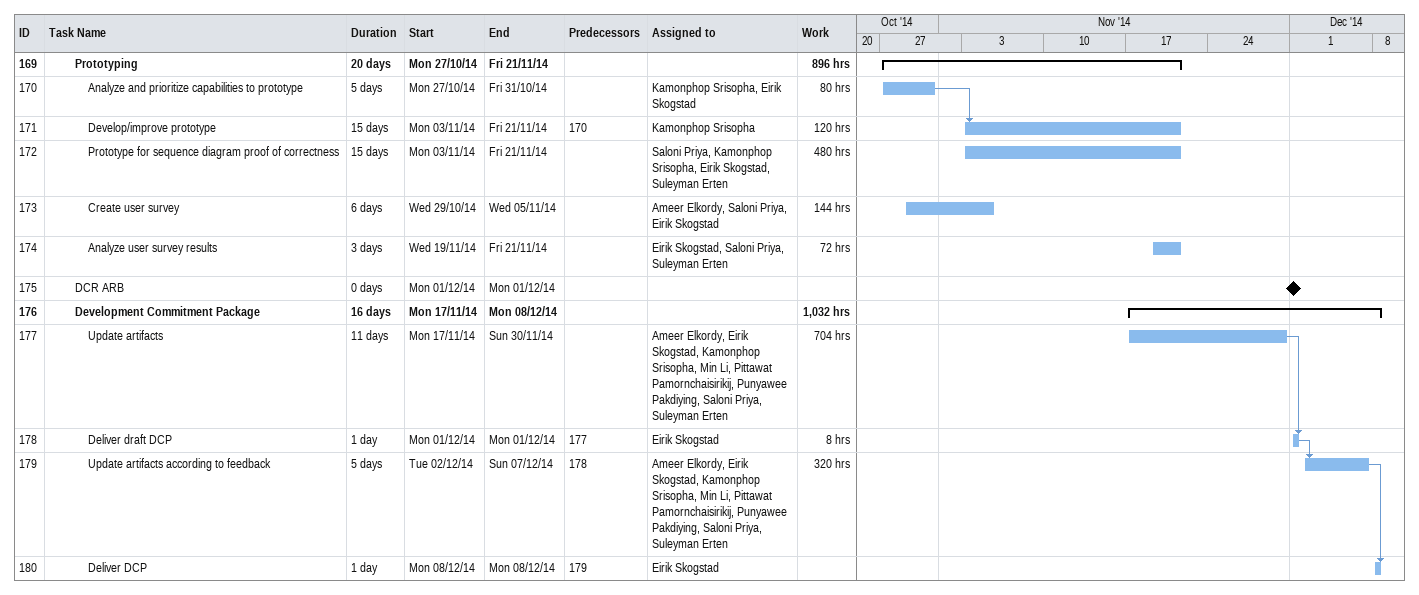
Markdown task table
| ID | Level | Task | Duration | Start | Finish | Predecessors | Resources | Work (h) |
|---|---|---|---|---|---|---|---|---|
| 169 | 3 | **Prototyping** | 20d | 2014-10-27 | 2014-11-21 |  |  | 896 |
| 170 | 4 | Analyze and prioritize capabilities to prototype | 5d | 2014-10-27 | 2014-10-31 |  | Kamonphop Srisopha, Eirik Skogstad | 80 |
| 171 | 4 | Develop/improve prototype | 15d | 2014-11-03 | 2014-11-21 | 170 | Kamonphop Srisopha | 120 |
| 172 | 4 | Prototype for sequence diagram proof of correctness | 15d | 2014-11-03 | 2014-11-21 |  | Saloni Priya, Kamonphop Srisopha, Eirik Skogstad, Suleyman Erten | 480 |
| 173 | 4 | Create user survey | 6d | 2014-10-29 | 2014-11-05 |  | Ameer Elkordy, Saloni Priya, Eirik Skogstad | 144 |
| 174 | 4 | Analyze user survey results | 3d | 2014-11-19 | 2014-11-21 |  | Eirik Skogstad, Saloni Priya, Suleyman Erten | 72 |
| 175 | 3 | DCR ARB | 0d | 2014-12-01 | 2014-12-01 |  |  |  |
| 176 | 3 | **Development Commitment Package** | 16d | 2014-11-17 | 2014-12-08 |  |  | 1032 |
| 177 | 4 | Update artifacts | 11d | 2014-11-17 | 2014-11-30 |  | Ameer Elkordy, Eirik Skogstad, Kamonphop Srisopha, Min Li, Pittawat Pamornchaisirikij, Punyawee Pakdiying, Saloni Priya, Suleyman Erten | 704 |
| 178 | 4 | Deliver draft DCP | 1d | 2014-12-01 | 2014-12-01 | 177 | Eirik Skogstad | 8 |
| 179 | 4 | Update artifacts according to feedback | 5d | 2014-12-02 | 2014-12-07 | 178 | Ameer Elkordy, Eirik Skogstad, Kamonphop Srisopha, Min Li, Pittawat Pamornchaisirikij, Punyawee Pakdiying, Saloni Priya, Suleyman Erten | 320 |
| 180 | 4 | Deliver DCP | 1d | 2014-12-08 | 2014-12-08 | 179 | Eirik Skogstad |  |
